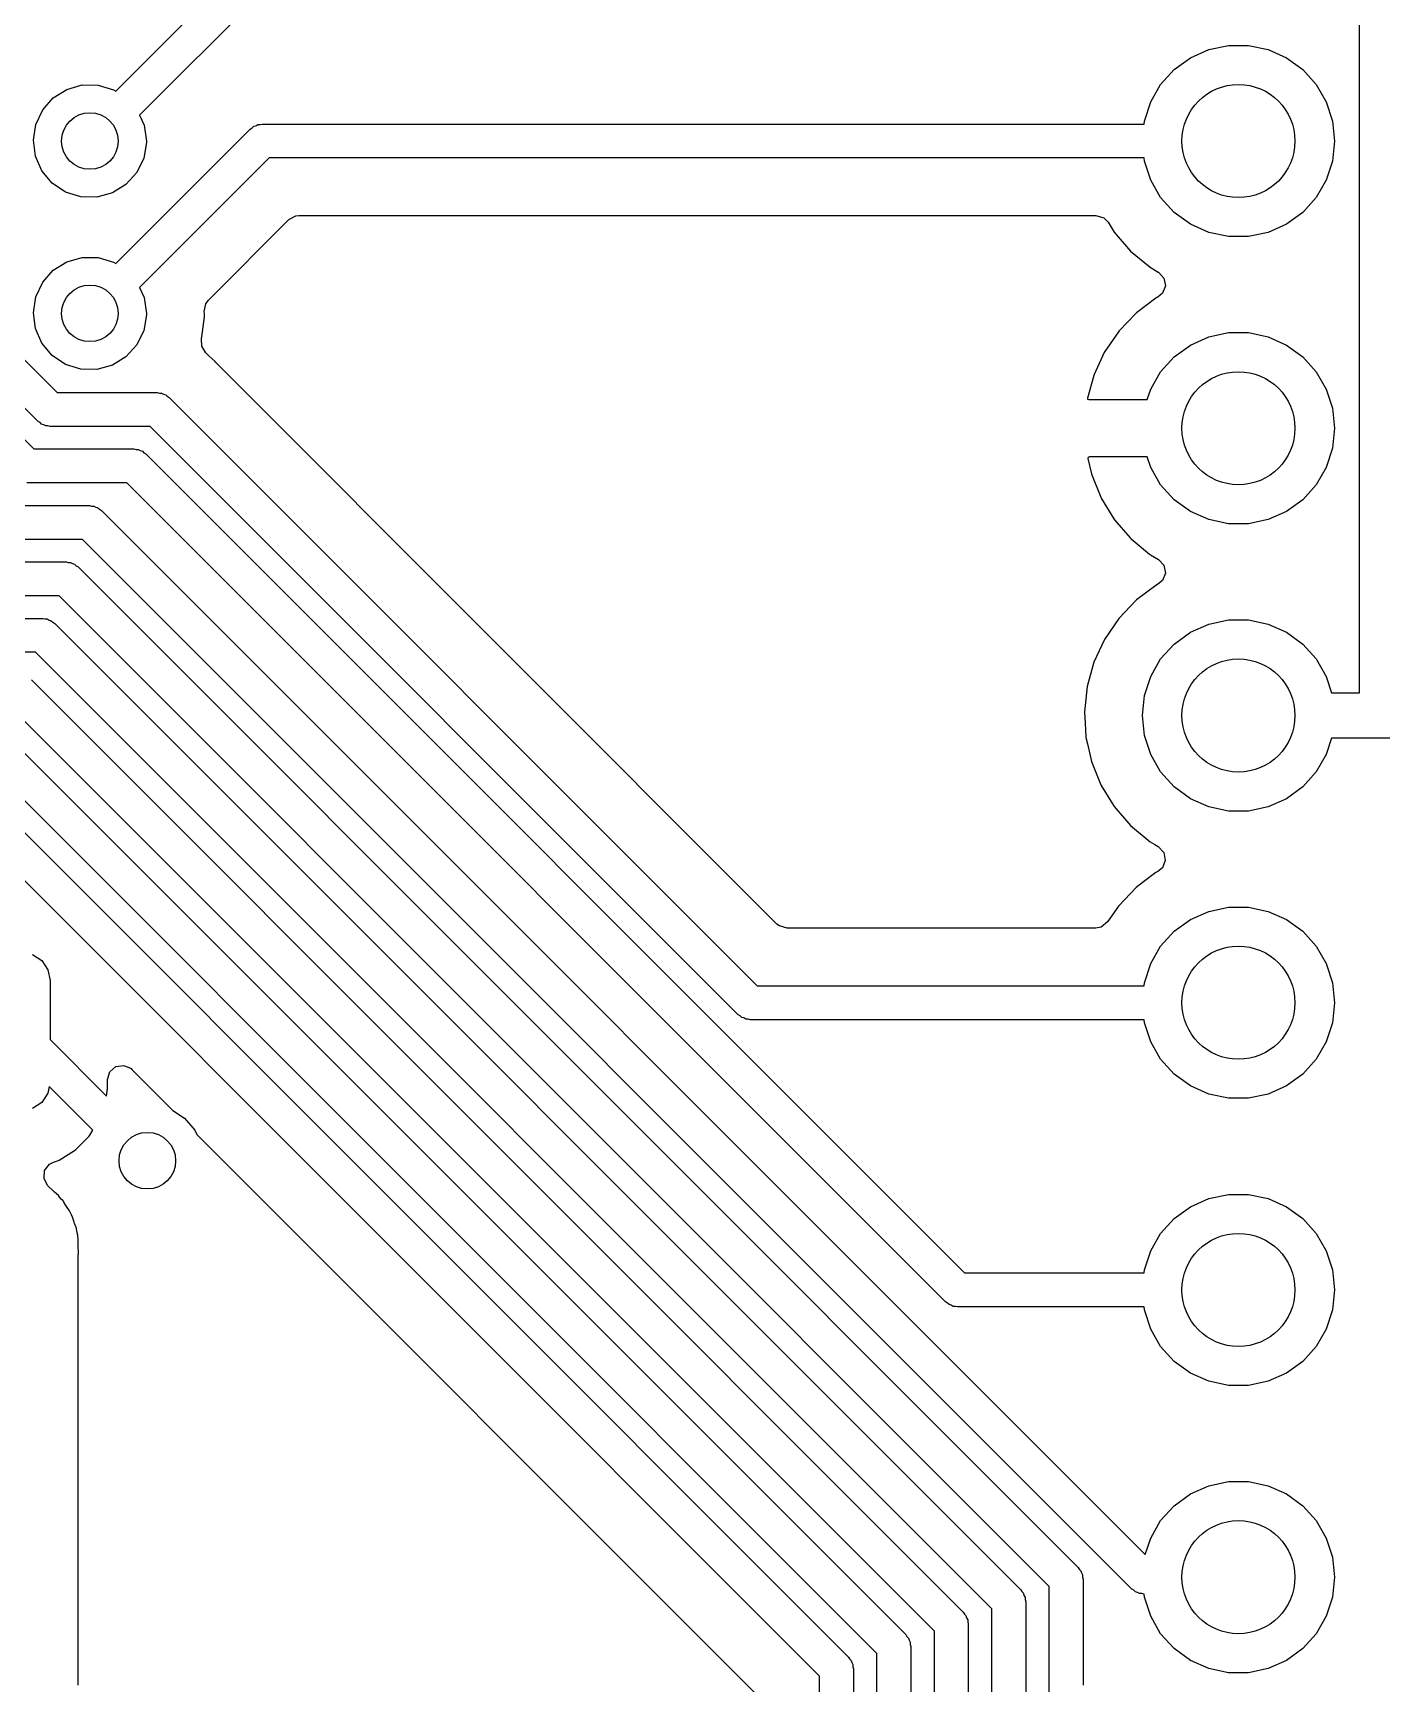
# Model space of a CAD drawing. Extents: x 126.1 to 177.1, y -128.7 to -65.
# Drawn here: x 151.74 to 163.67, y -107.34 to -92.74 of the extents above; entities that cross this region are included whole.
import ezdxf

# ---------------------------------------------------------------- set-up
doc = ezdxf.new("R2010")
doc.units = 0
doc.layers.add('BLACK', color=7, linetype='CONTINUOUS')

msp = doc.modelspace()

# ---------------------------------------------------------------- linework, layer by layer
at = {"layer": 'BLACK', "linetype": 'CONTINUOUS'}
for p, q in [((163.469, -98.571), (163.469, -73.7078)), ((152.468, -93.2497), (154.673, -91.0449)), ((154.841, -91.301), (152.679, -93.463)), ((162.136, -92.8826), (162.31, -92.8456)), ((162.31, -92.8456), (162.488, -92.8456)), ((162.488, -92.8456), (162.662, -92.8826)), ((161.83, -93.0593), (161.974, -92.9549)), ((161.974, -92.9549), (162.136, -92.8826)), ((162.662, -92.8826), (162.824, -92.9549)), ((162.824, -92.9549), (162.968, -93.0593)), ((161.711, -93.1914), (161.83, -93.0593)), ((162.968, -93.0593), (163.087, -93.1914)), ((151.915, -93.3102), (152.035, -93.2346)), ((152.035, -93.2346), (152.171, -93.1956)), ((152.171, -93.1956), (152.313, -93.1965)), ((152.313, -93.1965), (152.449, -93.2371)), ((152.449, -93.2371), (152.468, -93.2497)), ((161.623, -93.3453), (161.711, -93.1914)), ((163.087, -93.1914), (163.176, -93.3453)), ((151.761, -93.5448), (151.821, -93.4165)), ((151.821, -93.4165), (151.915, -93.3102)), ((161.568, -93.5143), (161.623, -93.3453)), ((163.176, -93.3453), (163.23, -93.5143)), ((151.739, -93.6849), (151.761, -93.5448)), ((152.679, -93.463), (152.719, -93.5506)), ((152.719, -93.5506), (152.739, -93.691)), ((153.657, -93.5849), (153.674, -93.575)), ((153.674, -93.575), (153.688, -93.5611)), ((153.688, -93.5611), (153.707, -93.556)), ((153.707, -93.556), (153.724, -93.5461)), ((153.724, -93.5461), (153.744, -93.5461)), ((153.744, -93.5461), (153.763, -93.541)), ((153.763, -93.541), (161.565, -93.541)), ((161.565, -93.541), (161.568, -93.5143)), ((163.23, -93.5143), (163.249, -93.691)), ((151.757, -93.8254), (151.739, -93.6849)), ((152.468, -94.7737), (153.657, -93.5849)), ((152.739, -93.7032), (152.715, -93.843)), ((152.739, -93.691), (152.739, -93.7032)), ((163.249, -93.691), (163.23, -93.8677)), ((151.815, -93.9552), (151.757, -93.8254)), ((152.715, -93.843), (152.654, -93.9706)), ((153.825, -93.841), (152.679, -94.987)), ((161.565, -93.841), (153.825, -93.841)), ((161.568, -93.8677), (161.565, -93.841)), ((161.623, -94.0367), (161.568, -93.8677)), ((163.23, -93.8677), (163.176, -94.0367)), ((151.906, -94.0637), (151.815, -93.9552)), ((152.654, -93.9706), (152.558, -94.0757)), ((152.024, -94.1423), (151.906, -94.0637)), ((152.159, -94.1845), (152.024, -94.1423)), ((152.438, -94.1499), (152.301, -94.1871)), ((152.558, -94.0757), (152.438, -94.1499)), ((161.711, -94.1906), (161.623, -94.0367)), ((163.176, -94.0367), (163.087, -94.1906)), ((152.301, -94.1871), (152.159, -94.1845)), ((161.83, -94.3227), (161.711, -94.1906)), ((163.087, -94.1906), (162.968, -94.3227)), ((153.287, -95.0981), (153.999, -94.3864)), ((153.999, -94.3864), (154.061, -94.3524)), ((154.061, -94.3524), (154.088, -94.3495)), ((154.088, -94.3495), (161.139, -94.3495)), ((161.139, -94.3495), (161.207, -94.3695)), ((161.207, -94.3695), (161.246, -94.4096)), ((161.246, -94.4096), (161.299, -94.4961)), ((161.974, -94.4271), (161.83, -94.3227)), ((162.136, -94.4994), (161.974, -94.4271)), ((162.824, -94.4271), (162.662, -94.4994)), ((162.968, -94.3227), (162.824, -94.4271)), ((161.299, -94.4961), (161.445, -94.6649)), ((162.31, -94.5363), (162.136, -94.4994)), ((162.488, -94.5363), (162.31, -94.5363)), ((162.662, -94.4994), (162.488, -94.5363)), ((152.035, -94.7586), (152.171, -94.7196)), ((152.171, -94.7196), (152.313, -94.7205)), ((152.313, -94.7205), (152.449, -94.7611)), ((161.445, -94.6649), (161.617, -94.8076)), ((151.821, -94.9405), (151.915, -94.8342)), ((151.915, -94.8342), (152.035, -94.7586)), ((152.449, -94.7611), (152.468, -94.7737)), ((161.617, -94.8076), (161.689, -94.8496)), ((161.689, -94.8496), (161.691, -94.8508)), ((161.691, -94.8508), (161.74, -94.9024)), ((151.761, -95.0688), (151.821, -94.9405)), ((152.679, -94.987), (152.719, -95.0746)), ((161.726, -95.0379), (161.686, -95.0713)), ((161.753, -94.9722), (161.726, -95.0379)), ((161.74, -94.9024), (161.753, -94.9722)), ((151.739, -95.2089), (151.761, -95.0688)), ((152.719, -95.0746), (152.739, -95.215)), ((153.251, -95.1995), (153.264, -95.1297)), ((153.264, -95.1297), (153.287, -95.0981)), ((161.669, -95.081), (161.498, -95.2089)), ((161.677, -95.0755), (161.669, -95.081)), ((161.686, -95.0713), (161.677, -95.0755)), ((151.757, -95.3494), (151.739, -95.2089)), ((152.739, -95.2272), (152.715, -95.367)), ((152.739, -95.215), (152.739, -95.2272)), ((153.235, -95.3777), (153.252, -95.2468)), ((153.252, -95.215), (153.251, -95.1995)), ((153.252, -95.2433), (153.252, -95.215)), ((153.252, -95.2468), (153.252, -95.2433)), ((161.491, -95.2157), (161.344, -95.3697)), ((161.498, -95.2089), (161.491, -95.2157)), ((151.815, -95.4792), (151.757, -95.3494)), ((151.906, -95.5877), (151.815, -95.4792)), ((152.715, -95.367), (152.654, -95.4946)), ((153.226, -95.4435), (153.227, -95.4395)), ((153.228, -95.505), (153.226, -95.4435)), ((153.227, -95.4395), (153.235, -95.3777)), ((161.337, -95.3777), (161.217, -95.5536)), ((161.344, -95.3697), (161.337, -95.3777)), ((161.974, -95.4949), (162.136, -95.4226)), ((162.136, -95.4226), (162.31, -95.3856)), ((162.31, -95.3856), (162.488, -95.3856)), ((162.488, -95.3856), (162.662, -95.4226)), ((162.662, -95.4226), (162.824, -95.4949)), ((151.525, -95.4899), (151.949, -95.9145)), ((152.024, -95.6663), (151.906, -95.5877)), ((152.558, -95.5997), (152.438, -95.6739)), ((152.654, -95.4946), (152.558, -95.5997)), ((153.265, -95.5651), (153.228, -95.505)), ((153.268, -95.5671), (153.265, -95.5651)), ((153.271, -95.5696), (153.268, -95.5671)), ((153.291, -95.5901), (153.271, -95.5696)), ((153.294, -95.5929), (153.291, -95.5901)), ((153.346, -95.6414), (153.294, -95.5929)), ((161.212, -95.5626), (161.122, -95.7558)), ((161.217, -95.5536), (161.212, -95.5626)), ((161.711, -95.7314), (161.83, -95.5993)), ((161.83, -95.5993), (161.974, -95.4949)), ((162.824, -95.4949), (162.968, -95.5993)), ((162.968, -95.5993), (163.087, -95.7314)), ((151.781, -96.1705), (151.357, -95.746)), ((152.159, -95.7085), (152.024, -95.6663)), ((152.301, -95.7111), (152.159, -95.7085)), ((152.438, -95.6739), (152.301, -95.7111)), ((153.35, -95.6481), (153.346, -95.6414)), ((153.358, -95.6569), (153.35, -95.6481)), ((153.35, -95.6481), (153.35, -95.6481)), ((158.317, -100.616), (153.358, -95.6569)), ((161.119, -95.7654), (161.063, -95.9652)), ((161.122, -95.7558), (161.119, -95.7654)), ((161.623, -95.8853), (161.711, -95.7314)), ((163.087, -95.7314), (163.176, -95.8853)), ((151.949, -95.9145), (152.835, -95.9145)), ((152.835, -95.9145), (152.854, -95.9196)), ((161.593, -95.977), (161.623, -95.8853)), ((163.176, -95.8853), (163.23, -96.0543)), ((152.854, -95.9196), (152.873, -95.9196)), ((152.873, -95.9196), (152.89, -95.9295)), ((152.89, -95.9295), (152.91, -95.9346)), ((152.91, -95.9346), (152.923, -95.9485)), ((152.923, -95.9485), (152.941, -95.9584)), ((152.941, -95.9584), (158.143, -101.161)), ((161.063, -95.9652), (161.065, -95.9736)), ((161.065, -95.9736), (161.077, -95.977)), ((161.077, -95.977), (161.593, -95.977)), ((163.23, -96.0543), (163.249, -96.231)), ((151.532, -96.2039), (151.742, -96.414)), ((151.798, -96.1804), (151.781, -96.1705)), ((151.812, -96.1944), (151.798, -96.1804)), ((151.831, -96.1995), (151.812, -96.1944)), ((151.848, -96.2094), (151.831, -96.1995)), ((151.868, -96.2094), (151.848, -96.2094)), ((151.887, -96.2145), (151.868, -96.2094)), ((152.772, -96.2145), (151.887, -96.2145)), ((157.975, -101.417), (152.772, -96.2145)), ((163.249, -96.231), (163.23, -96.4077)), ((151.742, -96.414), (152.628, -96.414)), ((152.628, -96.414), (152.647, -96.4191)), ((152.647, -96.4191), (152.666, -96.4191)), ((152.666, -96.4191), (152.684, -96.429)), ((152.684, -96.429), (152.703, -96.4341)), ((152.703, -96.4341), (152.717, -96.4481)), ((152.717, -96.4481), (152.734, -96.4579)), ((152.734, -96.4579), (159.977, -103.701)), ((161.069, -96.489), (161.067, -96.4989)), ((161.067, -96.4989), (161.098, -96.6334)), ((161.082, -96.485), (161.069, -96.489)), ((161.593, -96.485), (161.082, -96.485)), ((161.623, -96.5767), (161.593, -96.485)), ((163.23, -96.4077), (163.176, -96.5767)), ((161.098, -96.6334), (161.101, -96.6433)), ((161.101, -96.6433), (161.181, -96.8406)), ((161.711, -96.7306), (161.623, -96.5767)), ((163.176, -96.5767), (163.087, -96.7306)), ((152.565, -96.714), (151.68, -96.714)), ((159.809, -103.957), (152.565, -96.714)), ((161.83, -96.8627), (161.711, -96.7306)), ((163.087, -96.7306), (162.968, -96.8627)), ((151.535, -96.9135), (152.235, -96.9135)), ((152.235, -96.9135), (152.254, -96.9186)), ((152.254, -96.9186), (152.274, -96.9186)), ((152.274, -96.9186), (152.291, -96.9285)), ((152.291, -96.9285), (152.31, -96.9336)), ((152.31, -96.9336), (152.324, -96.9476)), ((161.181, -96.8406), (161.185, -96.8498)), ((161.185, -96.8498), (161.297, -97.0314)), ((161.974, -96.9671), (161.83, -96.8627)), ((162.968, -96.8627), (162.824, -96.9671)), ((152.324, -96.9476), (152.341, -96.9574)), ((152.341, -96.9574), (161.575, -106.191)), ((161.297, -97.0314), (161.303, -97.0397)), ((161.303, -97.0397), (161.442, -97.2006)), ((162.136, -97.0394), (161.974, -96.9671)), ((162.31, -97.0763), (162.136, -97.0394)), ((162.488, -97.0763), (162.31, -97.0763)), ((162.662, -97.0394), (162.488, -97.0763)), ((162.824, -96.9671), (162.662, -97.0394)), ((152.173, -97.2135), (151.473, -97.2135)), ((161.457, -106.497), (152.173, -97.2135)), ((161.442, -97.2006), (161.45, -97.2079)), ((161.45, -97.2079), (161.613, -97.3439)), ((161.613, -97.3439), (161.622, -97.3498)), ((161.622, -97.3498), (161.691, -97.3902)), ((151.329, -97.413), (152.028, -97.413)), ((152.028, -97.413), (152.048, -97.4181)), ((152.048, -97.4181), (152.067, -97.4181)), ((152.067, -97.4181), (152.084, -97.428)), ((152.084, -97.428), (152.103, -97.4331)), ((152.103, -97.4331), (152.117, -97.4471)), ((152.117, -97.4471), (152.135, -97.4569)), ((152.135, -97.4569), (160.981, -106.304)), ((161.691, -97.3902), (161.74, -97.4418)), ((161.753, -97.5116), (161.726, -97.5774)), ((161.74, -97.4418), (161.753, -97.5116)), ((161.669, -97.6206), (161.498, -97.7485)), ((161.673, -97.6175), (161.669, -97.6206)), ((161.669, -97.6206), (161.669, -97.6206)), ((161.686, -97.6107), (161.673, -97.6175)), ((161.726, -97.5774), (161.686, -97.6107)), ((151.966, -97.713), (151.266, -97.713)), ((160.725, -106.472), (151.966, -97.713)), ((161.494, -97.7516), (161.34, -97.9131)), ((161.498, -97.7485), (161.494, -97.7516)), ((151.122, -97.9125), (151.822, -97.9125)), ((151.822, -97.9125), (151.841, -97.9176)), ((151.841, -97.9176), (151.86, -97.9176)), ((151.86, -97.9176), (151.877, -97.9275)), ((151.877, -97.9275), (151.897, -97.9326)), ((151.897, -97.9326), (151.91, -97.9466)), ((151.91, -97.9466), (151.928, -97.9565)), ((151.928, -97.9565), (160.473, -106.502)), ((161.34, -97.9131), (161.214, -98.0977)), ((161.974, -98.0349), (162.136, -97.9626)), ((162.136, -97.9626), (162.31, -97.9256)), ((162.31, -97.9256), (162.488, -97.9256)), ((162.488, -97.9256), (162.662, -97.9626)), ((162.662, -97.9626), (162.824, -98.0349)), ((161.214, -98.0977), (161.12, -98.3003)), ((161.83, -98.1393), (161.974, -98.0349)), ((162.824, -98.0349), (162.968, -98.1393)), ((151.759, -98.2125), (151.06, -98.2125)), ((160.217, -106.67), (151.759, -98.2125)), ((161.711, -98.2714), (161.83, -98.1393)), ((162.968, -98.1393), (163.087, -98.2714)), ((161.12, -98.3003), (161.06, -98.5155)), ((161.623, -98.4253), (161.711, -98.2714)), ((163.087, -98.2714), (163.176, -98.4253)), ((151.721, -98.456), (159.965, -106.7)), ((161.06, -98.5155), (161.036, -98.7377)), ((161.568, -98.5943), (161.623, -98.4253)), ((163.176, -98.4253), (163.223, -98.571)), ((161.549, -98.771), (161.568, -98.5943)), ((163.223, -98.571), (163.469, -98.571)), ((159.709, -106.869), (151.552, -98.712)), ((161.036, -98.7377), (161.037, -98.7428)), ((161.037, -98.7428), (161.037, -98.7428)), ((161.037, -98.7428), (161.042, -98.8376)), ((161.042, -98.8376), (161.049, -98.9607)), ((161.568, -98.9477), (161.549, -98.771)), ((151.514, -98.9555), (159.457, -106.899)), ((161.049, -98.9607), (161.05, -98.9657)), ((161.05, -98.9657), (161.05, -98.9657)), ((161.05, -98.9657), (161.063, -99.0223)), ((161.623, -99.1167), (161.568, -98.9477)), ((163.223, -98.971), (163.176, -99.1167)), ((164.115, -98.971), (163.223, -98.971)), ((161.063, -99.0223), (161.098, -99.1786)), ((161.711, -99.2706), (161.623, -99.1167)), ((163.176, -99.1167), (163.087, -99.2706)), ((159.201, -107.067), (151.346, -99.2115)), ((161.098, -99.1786), (161.182, -99.3856)), ((161.83, -99.4027), (161.711, -99.2706)), ((163.087, -99.2706), (162.968, -99.4027)), ((161.182, -99.3856), (161.185, -99.39)), ((161.185, -99.39), (161.284, -99.5519)), ((161.974, -99.5071), (161.83, -99.4027)), ((162.968, -99.4027), (162.824, -99.5071)), ((151.307, -99.455), (158.949, -107.097)), ((161.284, -99.5519), (161.299, -99.5761)), ((162.136, -99.5794), (161.974, -99.5071)), ((162.824, -99.5071), (162.662, -99.5794)), ((158.693, -107.265), (151.139, -99.7111)), ((161.299, -99.5761), (161.445, -99.7449)), ((162.31, -99.6163), (162.136, -99.5794)), ((162.488, -99.6163), (162.31, -99.6163)), ((162.662, -99.5794), (162.488, -99.6163)), ((161.445, -99.7449), (161.617, -99.8876)), ((161.617, -99.8876), (161.659, -99.9118)), ((161.659, -99.9118), (161.69, -99.9305)), ((161.69, -99.9305), (161.739, -99.9821)), ((161.739, -99.9821), (161.752, -100.052)), ((161.685, -100.151), (161.673, -100.157)), ((161.726, -100.118), (161.685, -100.151)), ((161.752, -100.052), (161.726, -100.118)), ((161.494, -100.292), (161.34, -100.453)), ((161.559, -100.243), (161.494, -100.292)), ((161.669, -100.161), (161.559, -100.243)), ((161.673, -100.157), (161.669, -100.161)), ((161.669, -100.161), (161.669, -100.161)), ((161.337, -100.457), (161.241, -100.597)), ((161.34, -100.453), (161.337, -100.457)), ((161.337, -100.457), (161.337, -100.457)), ((161.83, -100.679), (161.974, -100.575)), ((161.974, -100.575), (162.136, -100.503)), ((162.136, -100.503), (162.31, -100.466)), ((162.31, -100.466), (162.488, -100.466)), ((162.488, -100.466), (162.662, -100.503)), ((162.662, -100.503), (162.824, -100.575)), ((162.824, -100.575), (162.968, -100.679)), ((158.338, -100.632), (158.317, -100.616)), ((158.406, -100.652), (158.338, -100.632)), ((161.137, -100.652), (158.406, -100.652)), ((161.186, -100.642), (161.137, -100.652)), ((161.241, -100.597), (161.186, -100.642)), ((161.711, -100.811), (161.83, -100.679)), ((162.968, -100.679), (163.087, -100.811)), ((161.623, -100.965), (161.711, -100.811)), ((163.087, -100.811), (163.176, -100.965)), ((151.732, -100.884), (151.813, -100.938)), ((151.813, -100.938), (151.867, -101.019)), ((151.867, -101.019), (151.886, -101.115)), ((161.568, -101.134), (161.623, -100.965)), ((163.176, -100.965), (163.23, -101.134)), ((151.886, -101.115), (151.886, -101.635)), ((158.143, -101.161), (161.565, -101.161)), ((161.565, -101.161), (161.568, -101.134)), ((163.23, -101.134), (163.249, -101.311)), ((163.249, -101.311), (163.23, -101.488)), ((157.992, -101.427), (157.975, -101.417)), ((158.006, -101.441), (157.992, -101.427)), ((158.025, -101.446), (158.006, -101.441)), ((158.042, -101.456), (158.025, -101.446)), ((158.062, -101.456), (158.042, -101.456)), ((158.081, -101.461), (158.062, -101.456)), ((161.565, -101.461), (158.081, -101.461)), ((161.568, -101.488), (161.565, -101.461)), ((161.623, -101.657), (161.568, -101.488)), ((163.23, -101.488), (163.176, -101.657)), ((151.886, -101.635), (152.387, -102.136)), ((161.711, -101.811), (161.623, -101.657)), ((163.176, -101.657), (163.087, -101.811)), ((152.414, -101.922), (152.468, -101.875)), ((152.468, -101.875), (152.538, -101.865)), ((152.538, -101.865), (152.603, -101.894)), ((152.603, -101.894), (152.609, -101.901)), ((152.609, -101.901), (152.973, -102.265)), ((161.83, -101.943), (161.711, -101.811)), ((163.087, -101.811), (162.968, -101.943)), ((152.394, -101.99), (152.414, -101.922)), ((152.394, -102.062), (152.394, -101.99)), ((161.974, -102.047), (161.83, -101.943)), ((162.136, -102.119), (161.974, -102.047)), ((162.824, -102.047), (162.662, -102.119)), ((162.968, -101.943), (162.824, -102.047)), ((151.813, -102.192), (151.732, -102.246)), ((151.867, -102.111), (151.813, -102.192)), ((151.879, -102.052), (151.867, -102.111)), ((152.265, -102.439), (151.879, -102.052)), ((152.387, -102.136), (152.394, -102.069)), ((152.394, -102.069), (152.394, -102.062)), ((162.31, -102.156), (162.136, -102.119)), ((162.488, -102.156), (162.31, -102.156)), ((162.662, -102.119), (162.488, -102.156)), ((152.973, -102.265), (153.076, -102.331)), ((153.076, -102.331), (153.168, -102.439)), ((152.23, -102.493), (152.239, -102.482)), ((152.239, -102.482), (152.265, -102.439)), ((153.168, -102.439), (153.186, -102.477)), ((153.186, -102.477), (158.148, -107.439)), ((151.966, -102.702), (152.104, -102.617)), ((152.104, -102.617), (152.115, -102.608)), ((152.115, -102.608), (152.23, -102.493)), ((151.838, -102.796), (151.881, -102.739)), ((151.881, -102.739), (151.917, -102.72)), ((151.917, -102.72), (151.953, -102.708)), ((151.953, -102.708), (151.966, -102.702)), ((151.833, -102.867), (151.838, -102.796)), ((151.867, -102.929), (151.833, -102.867)), ((151.916, -102.978), (151.867, -102.929)), ((151.925, -102.986), (151.916, -102.978)), ((151.961, -103.016), (151.925, -102.986)), ((151.973, -103.033), (151.961, -103.016)), ((151.986, -103.048), (151.973, -103.033)), ((152.001, -103.063), (151.986, -103.048)), ((152.006, -103.07), (152.001, -103.063)), ((152.025, -103.103), (152.006, -103.07)), ((152.006, -103.07), (152.006, -103.07)), ((161.974, -103.115), (162.136, -103.043)), ((162.136, -103.043), (162.31, -103.006)), ((162.31, -103.006), (162.488, -103.006)), ((162.488, -103.006), (162.662, -103.043)), ((162.662, -103.043), (162.824, -103.115)), ((152.032, -103.113), (152.025, -103.103)), ((152.059, -103.15), (152.032, -103.113)), ((152.067, -103.17), (152.059, -103.15)), ((152.075, -103.188), (152.067, -103.17)), ((152.086, -103.206), (152.075, -103.188)), ((152.099, -103.251), (152.086, -103.206)), ((161.83, -103.219), (161.974, -103.115)), ((162.824, -103.115), (162.968, -103.219)), ((152.103, -103.262), (152.099, -103.251)), ((152.117, -103.298), (152.103, -103.262)), ((152.12, -103.305), (152.117, -103.298)), ((152.117, -103.298), (152.117, -103.298)), ((152.121, -103.313), (152.12, -103.305)), ((152.123, -103.326), (152.121, -103.313)), ((152.121, -103.313), (152.121, -103.313)), ((152.127, -103.346), (152.123, -103.326)), ((152.133, -103.366), (152.127, -103.346)), ((161.623, -103.505), (161.711, -103.351)), ((161.711, -103.351), (161.83, -103.219)), ((162.968, -103.219), (163.087, -103.351)), ((163.087, -103.351), (163.176, -103.505)), ((152.134, -103.412), (152.133, -103.366)), ((152.135, -103.424), (152.134, -103.412)), ((152.134, -103.412), (152.134, -103.412)), ((152.136, -103.429), (152.135, -103.424)), ((152.136, -103.458), (152.136, -103.429)), ((152.136, -103.462), (152.136, -103.458)), ((152.138, -103.532), (152.136, -103.462)), ((161.568, -103.674), (161.623, -103.505)), ((163.176, -103.505), (163.23, -103.674)), ((152.136, -103.54), (152.138, -103.532)), ((152.136, -103.552), (152.136, -103.54)), ((152.136, -103.54), (152.136, -103.54)), ((152.136, -107.345), (152.136, -103.552)), ((159.977, -103.701), (161.565, -103.701)), ((161.565, -103.701), (161.568, -103.674)), ((163.23, -103.674), (163.249, -103.851)), ((163.249, -103.851), (163.23, -104.028)), ((159.826, -103.967), (159.809, -103.957)), ((159.84, -103.981), (159.826, -103.967)), ((159.859, -103.986), (159.84, -103.981)), ((159.876, -103.996), (159.859, -103.986)), ((159.896, -103.996), (159.876, -103.996)), ((159.915, -104.001), (159.896, -103.996)), ((161.565, -104.001), (159.915, -104.001)), ((161.568, -104.028), (161.565, -104.001)), ((161.623, -104.197), (161.568, -104.028)), ((163.23, -104.028), (163.176, -104.197)), ((161.711, -104.351), (161.623, -104.197)), ((163.176, -104.197), (163.087, -104.351)), ((161.83, -104.483), (161.711, -104.351)), ((163.087, -104.351), (162.968, -104.483)), ((161.974, -104.587), (161.83, -104.483)), ((162.968, -104.483), (162.824, -104.587)), ((162.136, -104.659), (161.974, -104.587)), ((162.31, -104.696), (162.136, -104.659)), ((162.662, -104.659), (162.488, -104.696)), ((162.824, -104.587), (162.662, -104.659)), ((162.488, -104.696), (162.31, -104.696)), ((162.136, -105.583), (162.31, -105.546)), ((162.31, -105.546), (162.488, -105.546)), ((162.488, -105.546), (162.662, -105.583)), ((161.83, -105.759), (161.974, -105.655)), ((161.974, -105.655), (162.136, -105.583)), ((162.662, -105.583), (162.824, -105.655)), ((162.824, -105.655), (162.968, -105.759)), ((161.711, -105.891), (161.83, -105.759)), ((162.968, -105.759), (163.087, -105.891)), ((161.623, -106.045), (161.711, -105.891)), ((163.087, -105.891), (163.176, -106.045)), ((161.575, -106.191), (161.623, -106.045)), ((163.176, -106.045), (163.23, -106.214)), ((163.23, -106.214), (163.249, -106.391)), ((160.981, -106.304), (160.991, -106.321)), ((160.991, -106.321), (161.005, -106.335)), ((161.005, -106.335), (161.01, -106.354)), ((161.01, -106.354), (161.02, -106.371)), ((161.02, -106.371), (161.02, -106.391)), ((161.02, -106.391), (161.025, -106.41)), ((161.025, -106.41), (161.025, -107.345)), ((163.249, -106.391), (163.23, -106.568)), ((160.473, -106.502), (160.483, -106.519)), ((160.483, -106.519), (160.497, -106.533)), ((160.497, -106.533), (160.502, -106.552)), ((160.502, -106.552), (160.512, -106.569)), ((160.512, -106.569), (160.512, -106.589)), ((160.725, -107.407), (160.725, -106.472)), ((161.474, -106.507), (161.457, -106.497)), ((161.488, -106.521), (161.474, -106.507)), ((161.507, -106.526), (161.488, -106.521)), ((161.524, -106.536), (161.507, -106.526)), ((161.544, -106.536), (161.524, -106.536)), ((161.563, -106.541), (161.544, -106.536)), ((161.565, -106.541), (161.563, -106.541)), ((161.568, -106.568), (161.565, -106.541)), ((161.623, -106.737), (161.568, -106.568)), ((163.23, -106.568), (163.176, -106.737)), ((159.965, -106.7), (159.975, -106.717)), ((159.975, -106.717), (159.989, -106.731)), ((160.217, -109.439), (160.217, -106.67)), ((160.512, -106.589), (160.517, -106.608)), ((160.517, -106.608), (160.517, -109.377)), ((159.989, -106.731), (159.994, -106.751)), ((159.994, -106.751), (160.004, -106.768)), ((160.004, -106.768), (160.004, -106.787)), ((160.004, -106.787), (160.009, -106.806)), ((160.009, -106.806), (160.009, -111.409)), ((161.711, -106.891), (161.623, -106.737)), ((163.176, -106.737), (163.087, -106.891)), ((159.457, -106.899), (159.467, -106.916)), ((159.467, -106.916), (159.481, -106.93)), ((159.481, -106.93), (159.486, -106.949)), ((159.486, -106.949), (159.496, -106.966)), ((159.496, -106.966), (159.496, -106.986)), ((159.496, -106.986), (159.501, -107.005)), ((159.501, -107.005), (159.501, -113.441)), ((159.709, -111.471), (159.709, -106.869)), ((161.83, -107.023), (161.711, -106.891)), ((163.087, -106.891), (162.968, -107.023)), ((158.949, -107.097), (158.959, -107.114)), ((158.959, -107.114), (158.973, -107.128)), ((158.973, -107.128), (158.978, -107.147)), ((158.978, -107.147), (158.988, -107.164)), ((159.201, -113.503), (159.201, -107.067)), ((161.974, -107.127), (161.83, -107.023)), ((162.136, -107.199), (161.974, -107.127)), ((162.824, -107.127), (162.662, -107.199)), ((162.968, -107.023), (162.824, -107.127)), ((158.693, -115.535), (158.693, -107.265)), ((158.988, -107.164), (158.988, -107.184)), ((158.988, -107.184), (158.993, -107.203)), ((158.993, -107.203), (158.993, -115.473)), ((162.31, -107.236), (162.136, -107.199)), ((162.488, -107.236), (162.31, -107.236)), ((162.662, -107.199), (162.488, -107.236))]:
    msp.add_line(p, q, dxfattribs=at)
at = {"layer": 'BLACK'}
for centre, radius in [((162.399, -93.691), 0.5), ((152.239, -93.691), 0.25), ((152.239, -95.215), 0.25), ((162.399, -96.231), 0.5), ((162.399, -98.771), 0.5), ((162.399, -101.311), 0.5), ((152.747, -102.708), 0.25), ((162.399, -103.851), 0.5), ((162.399, -106.391), 0.5)]:
    msp.add_circle(centre, radius, dxfattribs=at)

doc.saveas('drawing.dxf')
